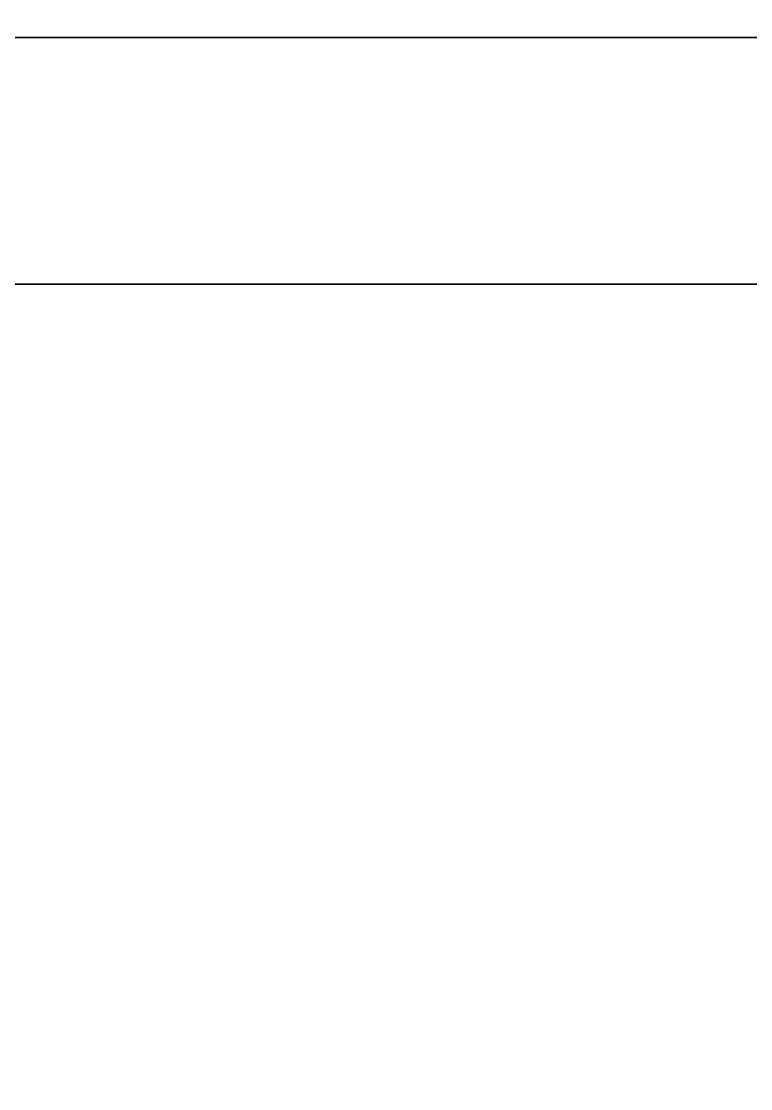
# Model space of a CAD drawing. Header units: millimetres. Extents: x -5968 to 8419, y -11886 to 221.
# Drawn here: x -5064.6 to -4913.8, y -10880.9 to -10660.1 of the extents above; entities that cross this region are included whole.
import ezdxf

# ---------------------------------------------------------------- set-up
doc = ezdxf.new("R2010")
doc.units = ezdxf.units.MM
doc.header["$LTSCALE"] = 20
doc.layers.add('Innenausbau_Konstruktion', color=7, linetype='Continuous')

msp = doc.modelspace()

# ---------------------------------------------------------------- linework, layer by layer
at = {"layer": 'Innenausbau_Konstruktion', "color": 7, "linetype": 'Continuous', "lineweight": 25, "transparency": 33554687}
msp.add_line((-4763.06, -10663.44, 3025.11), (-5668.06, -10663.44, 3025.11), dxfattribs=at)
for points in [[(-5968.06, -10363.44, 3025.11), (-1598.06, -10363.44, 3025.11), (-1898.06, -10663.44, 3025.11), (-5668.06, -10663.44, 3025.11)], [(-5668.06, -10663.44, 5525.11), (-1898.06, -10663.44, 5525.11), (-1598.06, -10363.44, 5525.11), (-5968.06, -10363.44, 5525.11)], [(-1898.06, -10663.44, 3025.11), (-1898.06, -10663.44, 5525.11), (-5668.06, -10663.44, 5525.11), (-5668.06, -10663.44, 3025.11)], [(-5595.06, -10714.44, 3543.11), (-4781.06, -10714.44, 3543.11), (-4781.06, -10714.44, 3525.11), (-5595.06, -10714.44, 3525.11)], [(-4781.06, -11284.44, 3525.11), (-4781.06, -10714.44, 3525.11), (-5595.06, -10714.44, 3525.11), (-5595.06, -11284.44, 3525.11)], [(-5595.06, -11284.44, 3543.11), (-5595.06, -10714.44, 3543.11), (-4781.06, -10714.44, 3543.11), (-4781.06, -11284.44, 3543.11)], [(-5595.06, -10714.44, 3708.11), (-4781.06, -10714.44, 3708.11), (-4781.06, -10714.44, 3690.11), (-5595.06, -10714.44, 3690.11)], [(-4781.06, -11284.44, 3690.11), (-4781.06, -10714.44, 3690.11), (-5595.06, -10714.44, 3690.11), (-5595.06, -11284.44, 3690.11)], [(-5595.06, -11284.44, 3708.11), (-5595.06, -10714.44, 3708.11), (-4781.06, -10714.44, 3708.11), (-4781.06, -11284.44, 3708.11)], [(-5595.06, -10714.44, 4964.11), (-4781.06, -10714.44, 4964.11), (-4781.06, -10714.44, 4946.11), (-5595.06, -10714.44, 4946.11)], [(-4781.06, -11284.44, 4946.11), (-4781.06, -10714.44, 4946.11), (-5595.06, -10714.44, 4946.11), (-5595.06, -11284.44, 4946.11)], [(-5595.06, -11284.44, 4964.11), (-5595.06, -10714.44, 4964.11), (-4781.06, -10714.44, 4964.11), (-4781.06, -11284.44, 4964.11)], [(-5595.06, -10714.44, 5208.11), (-4781.06, -10714.44, 5208.11), (-4781.06, -10714.44, 5190.11), (-5595.06, -10714.44, 5190.11)], [(-4781.06, -11284.44, 5190.11), (-4781.06, -10714.44, 5190.11), (-5595.06, -10714.44, 5190.11), (-5595.06, -11284.44, 5190.11)], [(-5595.06, -11284.44, 5208.11), (-5595.06, -10714.44, 5208.11), (-4781.06, -10714.44, 5208.11), (-4781.06, -11284.44, 5208.11)]]:
    msp.add_3dface(points, dxfattribs=at)

doc.saveas('drawing.dxf')
